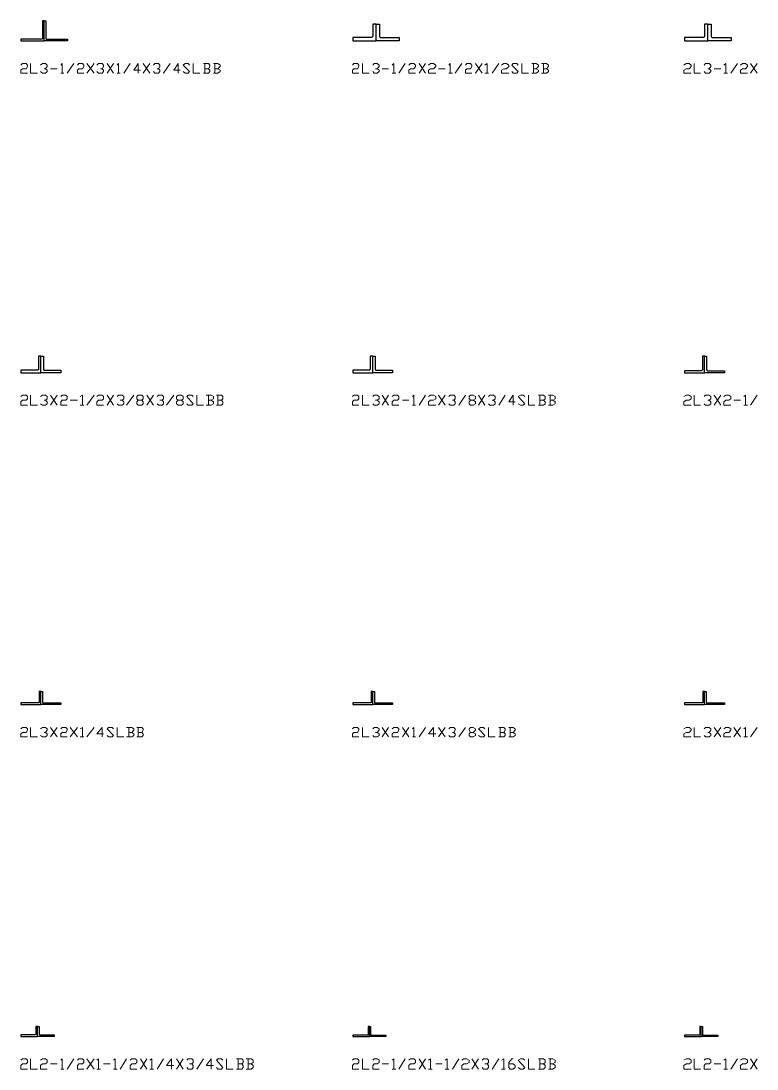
# Model space of a CAD drawing. Header units: inches. Extents: x 0 to 985, y -1555 to 12.
# Drawn here: x 750 to 860.9, y -1554.9 to -1397 of the extents above; entities that cross this region are included whole.
import ezdxf

# ---------------------------------------------------------------- set-up
doc = ezdxf.new("R2010")
doc.units = ezdxf.units.IN
doc.header["$MEASUREMENT"] = 0
doc.layers.add('AISC_STEEL', color=7, linetype='Continuous')

msp = doc.modelspace()

# ---------------------------------------------------------------- linework, layer by layer
at = {"color": 3, "lineweight": 0}
for points in [[(750, -1403.65), (750.22, -1403.43), (750.77, -1403.43), (750.98, -1403.65), (750.98, -1403.87), (750.77, -1404.19), (750.22, -1404.19), (750, -1404.41), (750, -1404.85), (750.98, -1404.85)], [(751.42, -1403.43), (751.42, -1404.85), (752.51, -1404.85)], [(752.95, -1403.65), (753.27, -1403.43), (753.71, -1403.43), (753.93, -1403.65), (753.93, -1403.87), (753.71, -1404.19), (753.49, -1404.19)], [(756, -1403.65), (756.22, -1403.43), (756.22, -1404.85)], [(756.98, -1404.85), (757.96, -1403.43)], [(758.51, -1403.65), (758.73, -1403.43), (759.27, -1403.43), (759.49, -1403.65), (759.49, -1403.87), (759.27, -1404.19), (758.73, -1404.19), (758.51, -1404.41), (758.51, -1404.85), (759.49, -1404.85)], [(759.93, -1404.85), (761.02, -1403.43)], [(759.93, -1403.43), (761.02, -1404.85)], [(761.45, -1403.65), (761.67, -1403.43), (762.22, -1403.43), (762.43, -1403.65), (762.43, -1403.87), (762.22, -1404.19), (762, -1404.19)], [(762.98, -1404.85), (763.96, -1403.43)], [(762.98, -1403.43), (763.96, -1404.85)], [(764.51, -1403.65), (764.72, -1403.43), (764.72, -1404.85)], [(765.49, -1404.85), (766.47, -1403.43)], [(768, -1404.41), (767.01, -1404.41), (767.67, -1403.43), (767.67, -1404.85)], [(768.43, -1404.85), (769.41, -1403.43)], [(768.43, -1403.43), (769.41, -1404.85)], [(769.96, -1403.65), (770.18, -1403.43), (770.72, -1403.43), (770.94, -1403.65), (770.94, -1403.87), (770.72, -1404.19), (770.5, -1404.19)], [(771.49, -1404.85), (772.47, -1403.43)], [(773.99, -1404.41), (773.01, -1404.41), (773.67, -1403.43), (773.67, -1404.85)], [(774.43, -1404.63), (774.76, -1404.85), (775.19, -1404.85), (775.41, -1404.63), (774.43, -1403.65), (774.76, -1403.43), (775.19, -1403.43), (775.41, -1403.65)], [(775.96, -1403.43), (775.96, -1404.85), (776.94, -1404.85)], [(778.25, -1404.19), (778.46, -1403.87), (778.46, -1403.65), (778.25, -1403.43), (777.48, -1403.43)], [(777.7, -1403.43), (777.7, -1404.85)], [(779.66, -1404.19), (779.99, -1403.87), (779.99, -1403.65), (779.66, -1403.43), (779.01, -1403.43)], [(779.23, -1403.43), (779.23, -1404.85)], [(799.95, -1403.65), (800.17, -1403.43), (800.71, -1403.43), (800.93, -1403.65), (800.93, -1403.87), (800.71, -1404.19), (800.17, -1404.19), (799.95, -1404.41), (799.95, -1404.85), (800.93, -1404.85)], [(801.47, -1403.43), (801.47, -1404.85), (802.46, -1404.85)], [(803, -1403.65), (803.22, -1403.43), (803.66, -1403.43), (803.98, -1403.65), (803.98, -1403.87), (803.66, -1404.19), (803.44, -1404.19)], [(805.95, -1403.65), (806.16, -1403.43), (806.16, -1404.85)], [(806.93, -1404.85), (807.91, -1403.43)], [(808.45, -1403.65), (808.67, -1403.43), (809.22, -1403.43), (809.44, -1403.65), (809.44, -1403.87), (809.22, -1404.19), (808.67, -1404.19), (808.45, -1404.41), (808.45, -1404.85), (809.44, -1404.85)], [(809.98, -1404.85), (810.96, -1403.43)], [(809.98, -1403.43), (810.96, -1404.85)], [(811.4, -1403.65), (811.73, -1403.43), (812.16, -1403.43), (812.49, -1403.65), (812.49, -1403.87), (812.16, -1404.19), (811.73, -1404.19), (811.4, -1404.41), (811.4, -1404.85), (812.49, -1404.85)], [(814.45, -1403.65), (814.67, -1403.43), (814.67, -1404.85)], [(815.43, -1404.85), (816.41, -1403.43)], [(816.96, -1403.65), (817.18, -1403.43), (817.72, -1403.43), (817.94, -1403.65), (817.94, -1403.87), (817.72, -1404.19), (817.18, -1404.19), (816.96, -1404.41), (816.96, -1404.85), (817.94, -1404.85)], [(818.49, -1404.85), (819.47, -1403.43)], [(818.49, -1403.43), (819.47, -1404.85)], [(819.9, -1403.65), (820.23, -1403.43), (820.23, -1404.85)], [(820.99, -1404.85), (821.98, -1403.43)], [(822.41, -1403.65), (822.74, -1403.43), (823.18, -1403.43), (823.5, -1403.65), (823.5, -1403.87), (823.18, -1404.19), (822.74, -1404.19), (822.41, -1404.41), (822.41, -1404.85), (823.5, -1404.85)], [(823.94, -1404.63), (824.16, -1404.85), (824.7, -1404.85), (824.92, -1404.63), (823.94, -1403.65), (824.16, -1403.43), (824.7, -1403.43), (824.92, -1403.65)], [(825.47, -1403.43), (825.47, -1404.85), (826.45, -1404.85)], [(827.65, -1404.19), (827.97, -1403.87), (827.97, -1403.65), (827.65, -1403.43), (826.99, -1403.43)], [(827.21, -1403.43), (827.21, -1404.85)], [(829.17, -1404.19), (829.5, -1403.87), (829.5, -1403.65), (829.17, -1403.43), (828.41, -1403.43)], [(828.74, -1403.43), (828.74, -1404.85)], [(849.89, -1403.65), (850.22, -1403.43), (850.66, -1403.43), (850.98, -1403.65), (850.98, -1403.87), (850.66, -1404.19), (850.22, -1404.19), (849.89, -1404.41), (849.89, -1404.85), (850.98, -1404.85)], [(851.42, -1403.43), (851.42, -1404.85), (852.4, -1404.85)], [(852.95, -1403.65), (853.16, -1403.43), (853.71, -1403.43), (853.93, -1403.65), (853.93, -1403.87), (853.71, -1404.19), (853.49, -1404.19)], [(855.89, -1403.65), (856.22, -1403.43), (856.22, -1404.85)], [(856.98, -1404.85), (857.96, -1403.43)], [(858.4, -1403.65), (858.73, -1403.43), (859.16, -1403.43), (859.49, -1403.65), (859.49, -1403.87), (859.16, -1404.19), (858.73, -1404.19), (858.4, -1404.41), (858.4, -1404.85), (859.49, -1404.85)], [(859.93, -1404.85), (860.91, -1403.43)], [(859.93, -1403.43), (860.91, -1404.85)], [(753.71, -1404.19), (753.93, -1404.41), (753.93, -1404.63), (753.71, -1404.85), (753.27, -1404.85), (752.95, -1404.63)], [(754.47, -1404.19), (755.45, -1404.19)], [(756, -1404.85), (756.44, -1404.85)], [(762.22, -1404.19), (762.43, -1404.41), (762.43, -1404.63), (762.22, -1404.85), (761.67, -1404.85), (761.45, -1404.63)], [(764.51, -1404.85), (764.94, -1404.85)], [(770.72, -1404.19), (770.94, -1404.41), (770.94, -1404.63), (770.72, -1404.85), (770.18, -1404.85), (769.96, -1404.63)], [(777.48, -1404.85), (778.25, -1404.85), (778.46, -1404.63), (778.46, -1404.41), (778.25, -1404.19), (777.7, -1404.19)], [(779.01, -1404.85), (779.66, -1404.85), (779.99, -1404.63), (779.99, -1404.41), (779.66, -1404.19), (779.23, -1404.19)], [(803.66, -1404.19), (803.98, -1404.41), (803.98, -1404.63), (803.66, -1404.85), (803.22, -1404.85), (803, -1404.63)], [(804.42, -1404.19), (805.4, -1404.19)], [(805.95, -1404.85), (806.49, -1404.85)], [(812.92, -1404.19), (813.91, -1404.19)], [(814.45, -1404.85), (815, -1404.85)], [(819.9, -1404.85), (820.45, -1404.85)], [(826.99, -1404.85), (827.65, -1404.85), (827.97, -1404.63), (827.97, -1404.41), (827.65, -1404.19), (827.21, -1404.19)], [(828.41, -1404.85), (829.17, -1404.85), (829.5, -1404.63), (829.5, -1404.41), (829.17, -1404.19), (828.74, -1404.19)], [(853.71, -1404.19), (853.93, -1404.41), (853.93, -1404.63), (853.71, -1404.85), (853.16, -1404.85), (852.95, -1404.63)], [(854.47, -1404.19), (855.45, -1404.19)], [(855.89, -1404.85), (856.44, -1404.85)], [(750, -1453.59), (750.22, -1453.38), (750.77, -1453.38), (750.98, -1453.59), (750.98, -1453.92), (750.77, -1454.14), (750.22, -1454.14), (750, -1454.36), (750, -1454.9), (750.98, -1454.9)], [(751.42, -1453.38), (751.42, -1454.9), (752.51, -1454.9)], [(752.95, -1453.59), (753.27, -1453.38), (753.71, -1453.38), (753.93, -1453.59), (753.93, -1453.92), (753.71, -1454.14), (753.49, -1454.14)], [(753.71, -1454.14), (753.93, -1454.36), (753.93, -1454.69), (753.71, -1454.9), (753.27, -1454.9), (752.95, -1454.69)], [(754.47, -1454.9), (755.45, -1453.38)], [(754.47, -1453.38), (755.45, -1454.9)], [(756, -1453.59), (756.22, -1453.38), (756.76, -1453.38), (756.98, -1453.59), (756.98, -1453.92), (756.76, -1454.14), (756.22, -1454.14), (756, -1454.36), (756, -1454.9), (756.98, -1454.9)], [(757.42, -1454.14), (758.51, -1454.14)], [(758.94, -1453.59), (759.27, -1453.38), (759.27, -1454.9)], [(759.93, -1454.9), (761.02, -1453.38)], [(761.45, -1453.59), (761.67, -1453.38), (762.22, -1453.38), (762.43, -1453.59), (762.43, -1453.92), (762.22, -1454.14), (761.67, -1454.14), (761.45, -1454.36), (761.45, -1454.9), (762.43, -1454.9)], [(762.98, -1454.9), (763.96, -1453.38)], [(762.98, -1453.38), (763.96, -1454.9)], [(764.51, -1453.59), (764.72, -1453.38), (765.27, -1453.38), (765.49, -1453.59), (765.49, -1453.92), (765.27, -1454.14), (764.94, -1454.14)], [(765.27, -1454.14), (765.49, -1454.36), (765.49, -1454.69), (765.27, -1454.9), (764.72, -1454.9), (764.51, -1454.69)], [(765.92, -1454.9), (767.01, -1453.38)], [(768.21, -1454.14), (768.43, -1454.36), (768.43, -1454.69), (768.21, -1454.9), (767.67, -1454.9), (767.45, -1454.69), (767.45, -1454.36), (767.67, -1454.14), (768.21, -1454.14), (768.43, -1453.92), (768.43, -1453.59), (768.21, -1453.38), (767.67, -1453.38), (767.45, -1453.59), (767.45, -1453.92), (767.67, -1454.14)], [(768.98, -1454.9), (769.96, -1453.38)], [(768.98, -1453.38), (769.96, -1454.9)], [(770.5, -1453.59), (770.72, -1453.38), (771.27, -1453.38), (771.49, -1453.59), (771.49, -1453.92), (771.27, -1454.14), (770.94, -1454.14)], [(771.27, -1454.14), (771.49, -1454.36), (771.49, -1454.69), (771.27, -1454.9), (770.72, -1454.9), (770.5, -1454.69)], [(771.92, -1454.9), (773.01, -1453.38)], [(774.21, -1454.14), (774.43, -1454.36), (774.43, -1454.69), (774.21, -1454.9), (773.67, -1454.9), (773.45, -1454.69), (773.45, -1454.36), (773.67, -1454.14), (774.21, -1454.14), (774.43, -1453.92), (774.43, -1453.59), (774.21, -1453.38), (773.67, -1453.38), (773.45, -1453.59), (773.45, -1453.92), (773.67, -1454.14)], [(774.97, -1454.69), (775.19, -1454.9), (775.74, -1454.9), (775.96, -1454.69), (774.97, -1453.59), (775.19, -1453.38), (775.74, -1453.38), (775.96, -1453.59)], [(776.5, -1453.38), (776.5, -1454.9), (777.48, -1454.9)], [(778.68, -1454.14), (779.01, -1453.92), (779.01, -1453.59), (778.68, -1453.38), (777.92, -1453.38)], [(777.92, -1454.9), (778.68, -1454.9), (779.01, -1454.69), (779.01, -1454.36), (778.68, -1454.14), (778.25, -1454.14)], [(778.25, -1453.38), (778.25, -1454.9)], [(780.21, -1454.14), (780.43, -1453.92), (780.43, -1453.59), (780.21, -1453.38), (779.45, -1453.38)], [(779.45, -1454.9), (780.21, -1454.9), (780.43, -1454.69), (780.43, -1454.36), (780.21, -1454.14), (779.66, -1454.14)], [(779.66, -1453.38), (779.66, -1454.9)], [(799.95, -1453.59), (800.17, -1453.38), (800.71, -1453.38), (800.93, -1453.59), (800.93, -1453.92), (800.71, -1454.14), (800.17, -1454.14), (799.95, -1454.36), (799.95, -1454.9), (800.93, -1454.9)], [(801.47, -1453.38), (801.47, -1454.9), (802.46, -1454.9)], [(803, -1453.59), (803.22, -1453.38), (803.66, -1453.38), (803.98, -1453.59), (803.98, -1453.92), (803.66, -1454.14), (803.44, -1454.14)], [(803.66, -1454.14), (803.98, -1454.36), (803.98, -1454.69), (803.66, -1454.9), (803.22, -1454.9), (803, -1454.69)], [(804.42, -1454.9), (805.4, -1453.38)], [(804.42, -1453.38), (805.4, -1454.9)], [(805.95, -1453.59), (806.16, -1453.38), (806.71, -1453.38), (806.93, -1453.59), (806.93, -1453.92), (806.71, -1454.14), (806.16, -1454.14), (805.95, -1454.36), (805.95, -1454.9), (806.93, -1454.9)], [(807.47, -1454.14), (808.45, -1454.14)], [(809, -1453.59), (809.22, -1453.38), (809.22, -1454.9)], [(809.98, -1454.9), (810.96, -1453.38)], [(811.4, -1453.59), (811.73, -1453.38), (812.16, -1453.38), (812.49, -1453.59), (812.49, -1453.92), (812.16, -1454.14), (811.73, -1454.14), (811.4, -1454.36), (811.4, -1454.9), (812.49, -1454.9)], [(812.92, -1454.9), (813.91, -1453.38)], [(812.92, -1453.38), (813.91, -1454.9)], [(814.45, -1453.59), (814.67, -1453.38), (815.21, -1453.38), (815.43, -1453.59), (815.43, -1453.92), (815.21, -1454.14), (815, -1454.14)], [(815.21, -1454.14), (815.43, -1454.36), (815.43, -1454.69), (815.21, -1454.9), (814.67, -1454.9), (814.45, -1454.69)], [(815.98, -1454.9), (816.96, -1453.38)], [(818.16, -1454.14), (818.49, -1454.36), (818.49, -1454.69), (818.16, -1454.9), (817.72, -1454.9), (817.51, -1454.69), (817.51, -1454.36), (817.72, -1454.14), (818.16, -1454.14), (818.49, -1453.92), (818.49, -1453.59), (818.16, -1453.38), (817.72, -1453.38), (817.51, -1453.59), (817.51, -1453.92), (817.72, -1454.14)], [(818.92, -1454.9), (819.9, -1453.38)], [(818.92, -1453.38), (819.9, -1454.9)], [(820.45, -1453.59), (820.67, -1453.38), (821.21, -1453.38), (821.43, -1453.59), (821.43, -1453.92), (821.21, -1454.14), (820.99, -1454.14)], [(821.21, -1454.14), (821.43, -1454.36), (821.43, -1454.69), (821.21, -1454.9), (820.67, -1454.9), (820.45, -1454.69)], [(821.98, -1454.9), (822.96, -1453.38)], [(824.48, -1454.36), (823.5, -1454.36), (824.16, -1453.38), (824.16, -1454.9)], [(824.92, -1454.69), (825.25, -1454.9), (825.68, -1454.9), (825.9, -1454.69), (824.92, -1453.59), (825.25, -1453.38), (825.68, -1453.38), (825.9, -1453.59)], [(826.45, -1453.38), (826.45, -1454.9), (827.43, -1454.9)], [(828.74, -1454.14), (828.96, -1453.92), (828.96, -1453.59), (828.74, -1453.38), (827.97, -1453.38)], [(827.97, -1454.9), (828.74, -1454.9), (828.96, -1454.69), (828.96, -1454.36), (828.74, -1454.14), (828.19, -1454.14)], [(828.19, -1453.38), (828.19, -1454.9)], [(830.15, -1454.14), (830.48, -1453.92), (830.48, -1453.59), (830.15, -1453.38), (829.5, -1453.38)], [(829.5, -1454.9), (830.15, -1454.9), (830.48, -1454.69), (830.48, -1454.36), (830.15, -1454.14), (829.72, -1454.14)], [(829.72, -1453.38), (829.72, -1454.9)], [(849.89, -1453.59), (850.22, -1453.38), (850.66, -1453.38), (850.98, -1453.59), (850.98, -1453.92), (850.66, -1454.14), (850.22, -1454.14), (849.89, -1454.36), (849.89, -1454.9), (850.98, -1454.9)], [(851.42, -1453.38), (851.42, -1454.9), (852.4, -1454.9)], [(852.95, -1453.59), (853.16, -1453.38), (853.71, -1453.38), (853.93, -1453.59), (853.93, -1453.92), (853.71, -1454.14), (853.49, -1454.14)], [(853.71, -1454.14), (853.93, -1454.36), (853.93, -1454.69), (853.71, -1454.9), (853.16, -1454.9), (852.95, -1454.69)], [(854.47, -1454.9), (855.45, -1453.38)], [(854.47, -1453.38), (855.45, -1454.9)], [(855.89, -1453.59), (856.22, -1453.38), (856.65, -1453.38), (856.98, -1453.59), (856.98, -1453.92), (856.65, -1454.14), (856.22, -1454.14), (855.89, -1454.36), (855.89, -1454.9), (856.98, -1454.9)], [(857.42, -1454.14), (858.4, -1454.14)], [(858.94, -1453.59), (859.16, -1453.38), (859.16, -1454.9)], [(859.93, -1454.9), (860.91, -1453.38)], [(758.94, -1454.9), (759.49, -1454.9)], [(809, -1454.9), (809.44, -1454.9)], [(858.94, -1454.9), (859.49, -1454.9)], [(750, -1503.65), (750.22, -1503.43), (750.77, -1503.43), (750.98, -1503.65), (750.98, -1503.87), (750.77, -1504.19), (750.22, -1504.19), (750, -1504.41), (750, -1504.85), (750.98, -1504.85)], [(751.42, -1503.43), (751.42, -1504.85), (752.51, -1504.85)], [(752.95, -1503.65), (753.27, -1503.43), (753.71, -1503.43), (753.93, -1503.65), (753.93, -1503.87), (753.71, -1504.19), (753.49, -1504.19)], [(753.71, -1504.19), (753.93, -1504.41), (753.93, -1504.63), (753.71, -1504.85), (753.27, -1504.85), (752.95, -1504.63)], [(754.47, -1504.85), (755.45, -1503.43)], [(754.47, -1503.43), (755.45, -1504.85)], [(756, -1503.65), (756.22, -1503.43), (756.76, -1503.43), (756.98, -1503.65), (756.98, -1503.87), (756.76, -1504.19), (756.22, -1504.19), (756, -1504.41), (756, -1504.85), (756.98, -1504.85)], [(757.42, -1504.85), (758.51, -1503.43)], [(757.42, -1503.43), (758.51, -1504.85)], [(758.94, -1503.65), (759.27, -1503.43), (759.27, -1504.85)], [(759.93, -1504.85), (761.02, -1503.43)], [(762.43, -1504.41), (761.45, -1504.41), (762.22, -1503.43), (762.22, -1504.85)], [(762.98, -1504.63), (763.2, -1504.85), (763.74, -1504.85), (763.96, -1504.63), (762.98, -1503.65), (763.2, -1503.43), (763.74, -1503.43), (763.96, -1503.65)], [(764.51, -1503.43), (764.51, -1504.85), (765.49, -1504.85)], [(766.69, -1504.19), (767.01, -1503.87), (767.01, -1503.65), (766.69, -1503.43), (765.92, -1503.43)], [(765.92, -1504.85), (766.69, -1504.85), (767.01, -1504.63), (767.01, -1504.41), (766.69, -1504.19), (766.25, -1504.19)], [(766.25, -1503.43), (766.25, -1504.85)], [(768.21, -1504.19), (768.43, -1503.87), (768.43, -1503.65), (768.21, -1503.43), (767.45, -1503.43)], [(767.45, -1504.85), (768.21, -1504.85), (768.43, -1504.63), (768.43, -1504.41), (768.21, -1504.19), (767.67, -1504.19)], [(767.67, -1503.43), (767.67, -1504.85)], [(799.95, -1503.65), (800.17, -1503.43), (800.71, -1503.43), (800.93, -1503.65), (800.93, -1503.87), (800.71, -1504.19), (800.17, -1504.19), (799.95, -1504.41), (799.95, -1504.85), (800.93, -1504.85)], [(801.47, -1503.43), (801.47, -1504.85), (802.46, -1504.85)], [(803, -1503.65), (803.22, -1503.43), (803.66, -1503.43), (803.98, -1503.65), (803.98, -1503.87), (803.66, -1504.19), (803.44, -1504.19)], [(803.66, -1504.19), (803.98, -1504.41), (803.98, -1504.63), (803.66, -1504.85), (803.22, -1504.85), (803, -1504.63)], [(804.42, -1504.85), (805.4, -1503.43)], [(804.42, -1503.43), (805.4, -1504.85)], [(805.95, -1503.65), (806.16, -1503.43), (806.71, -1503.43), (806.93, -1503.65), (806.93, -1503.87), (806.71, -1504.19), (806.16, -1504.19), (805.95, -1504.41), (805.95, -1504.85), (806.93, -1504.85)], [(807.47, -1504.85), (808.45, -1503.43)], [(807.47, -1503.43), (808.45, -1504.85)], [(809, -1503.65), (809.22, -1503.43), (809.22, -1504.85)], [(809.98, -1504.85), (810.96, -1503.43)], [(812.49, -1504.41), (811.4, -1504.41), (812.16, -1503.43), (812.16, -1504.85)], [(812.92, -1504.85), (813.91, -1503.43)], [(812.92, -1503.43), (813.91, -1504.85)], [(814.45, -1503.65), (814.67, -1503.43), (815.21, -1503.43), (815.43, -1503.65), (815.43, -1503.87), (815.21, -1504.19), (815, -1504.19)], [(815.21, -1504.19), (815.43, -1504.41), (815.43, -1504.63), (815.21, -1504.85), (814.67, -1504.85), (814.45, -1504.63)], [(815.98, -1504.85), (816.96, -1503.43)], [(818.16, -1504.19), (818.49, -1504.41), (818.49, -1504.63), (818.16, -1504.85), (817.72, -1504.85), (817.51, -1504.63), (817.51, -1504.41), (817.72, -1504.19), (818.16, -1504.19), (818.49, -1503.87), (818.49, -1503.65), (818.16, -1503.43), (817.72, -1503.43), (817.51, -1503.65), (817.51, -1503.87), (817.72, -1504.19)], [(818.92, -1504.63), (819.25, -1504.85), (819.69, -1504.85), (819.9, -1504.63), (818.92, -1503.65), (819.25, -1503.43), (819.69, -1503.43), (819.9, -1503.65)], [(820.45, -1503.43), (820.45, -1504.85), (821.43, -1504.85)], [(822.74, -1504.19), (822.96, -1503.87), (822.96, -1503.65), (822.74, -1503.43), (821.98, -1503.43)], [(821.98, -1504.85), (822.74, -1504.85), (822.96, -1504.63), (822.96, -1504.41), (822.74, -1504.19), (822.19, -1504.19)], [(822.19, -1503.43), (822.19, -1504.85)], [(824.16, -1504.19), (824.48, -1503.87), (824.48, -1503.65), (824.16, -1503.43), (823.5, -1503.43)], [(823.5, -1504.85), (824.16, -1504.85), (824.48, -1504.63), (824.48, -1504.41), (824.16, -1504.19), (823.72, -1504.19)], [(823.72, -1503.43), (823.72, -1504.85)], [(849.89, -1503.65), (850.22, -1503.43), (850.66, -1503.43), (850.98, -1503.65), (850.98, -1503.87), (850.66, -1504.19), (850.22, -1504.19), (849.89, -1504.41), (849.89, -1504.85), (850.98, -1504.85)], [(851.42, -1503.43), (851.42, -1504.85), (852.4, -1504.85)], [(852.95, -1503.65), (853.16, -1503.43), (853.71, -1503.43), (853.93, -1503.65), (853.93, -1503.87), (853.71, -1504.19), (853.49, -1504.19)], [(853.71, -1504.19), (853.93, -1504.41), (853.93, -1504.63), (853.71, -1504.85), (853.16, -1504.85), (852.95, -1504.63)], [(854.47, -1504.85), (855.45, -1503.43)], [(854.47, -1503.43), (855.45, -1504.85)], [(855.89, -1503.65), (856.22, -1503.43), (856.65, -1503.43), (856.98, -1503.65), (856.98, -1503.87), (856.65, -1504.19), (856.22, -1504.19), (855.89, -1504.41), (855.89, -1504.85), (856.98, -1504.85)], [(857.42, -1504.85), (858.4, -1503.43)], [(857.42, -1503.43), (858.4, -1504.85)], [(858.94, -1503.65), (859.16, -1503.43), (859.16, -1504.85)], [(859.93, -1504.85), (860.91, -1503.43)], [(758.94, -1504.85), (759.49, -1504.85)], [(809, -1504.85), (809.44, -1504.85)], [(858.94, -1504.85), (859.49, -1504.85)], [(750, -1553.59), (750.22, -1553.38), (750.77, -1553.38), (750.98, -1553.59), (750.98, -1553.92), (750.77, -1554.14), (750.22, -1554.14), (750, -1554.36), (750, -1554.9), (750.98, -1554.9)], [(751.42, -1553.38), (751.42, -1554.9), (752.51, -1554.9)], [(752.95, -1553.59), (753.27, -1553.38), (753.71, -1553.38), (753.93, -1553.59), (753.93, -1553.92), (753.71, -1554.14), (753.27, -1554.14), (752.95, -1554.36), (752.95, -1554.9), (753.93, -1554.9)], [(756, -1553.59), (756.22, -1553.38), (756.22, -1554.9)], [(756.98, -1554.9), (757.96, -1553.38)], [(758.51, -1553.59), (758.73, -1553.38), (759.27, -1553.38), (759.49, -1553.59), (759.49, -1553.92), (759.27, -1554.14), (758.73, -1554.14), (758.51, -1554.36), (758.51, -1554.9), (759.49, -1554.9)], [(759.93, -1554.9), (761.02, -1553.38)], [(759.93, -1553.38), (761.02, -1554.9)], [(761.45, -1553.59), (761.67, -1553.38), (761.67, -1554.9)], [(763.96, -1553.59), (764.18, -1553.38), (764.18, -1554.9)], [(764.94, -1554.9), (765.92, -1553.38)], [(766.47, -1553.59), (766.69, -1553.38), (767.23, -1553.38), (767.45, -1553.59), (767.45, -1553.92), (767.23, -1554.14), (766.69, -1554.14), (766.47, -1554.36), (766.47, -1554.9), (767.45, -1554.9)], [(768, -1554.9), (768.98, -1553.38)], [(768, -1553.38), (768.98, -1554.9)], [(769.41, -1553.59), (769.74, -1553.38), (769.74, -1554.9)], [(770.5, -1554.9), (771.49, -1553.38)], [(773.01, -1554.36), (771.92, -1554.36), (772.68, -1553.38), (772.68, -1554.9)], [(773.45, -1554.9), (774.43, -1553.38)], [(773.45, -1553.38), (774.43, -1554.9)], [(774.97, -1553.59), (775.19, -1553.38), (775.74, -1553.38), (775.96, -1553.59), (775.96, -1553.92), (775.74, -1554.14), (775.41, -1554.14)], [(776.5, -1554.9), (777.48, -1553.38)], [(779.01, -1554.36), (777.92, -1554.36), (778.68, -1553.38), (778.68, -1554.9)], [(779.45, -1554.69), (779.66, -1554.9), (780.21, -1554.9), (780.43, -1554.69), (779.45, -1553.59), (779.66, -1553.38), (780.21, -1553.38), (780.43, -1553.59)], [(780.97, -1553.38), (780.97, -1554.9), (781.95, -1554.9)], [(783.26, -1554.14), (783.48, -1553.92), (783.48, -1553.59), (783.26, -1553.38), (782.5, -1553.38)], [(782.72, -1553.38), (782.72, -1554.9)], [(784.68, -1554.14), (785.01, -1553.92), (785.01, -1553.59), (784.68, -1553.38), (783.92, -1553.38)], [(784.24, -1553.38), (784.24, -1554.9)], [(799.95, -1553.59), (800.17, -1553.38), (800.71, -1553.38), (800.93, -1553.59), (800.93, -1553.92), (800.71, -1554.14), (800.17, -1554.14), (799.95, -1554.36), (799.95, -1554.9), (800.93, -1554.9)], [(801.47, -1553.38), (801.47, -1554.9), (802.46, -1554.9)], [(803, -1553.59), (803.22, -1553.38), (803.66, -1553.38), (803.98, -1553.59), (803.98, -1553.92), (803.66, -1554.14), (803.22, -1554.14), (803, -1554.36), (803, -1554.9), (803.98, -1554.9)], [(805.95, -1553.59), (806.16, -1553.38), (806.16, -1554.9)], [(806.93, -1554.9), (807.91, -1553.38)], [(808.45, -1553.59), (808.67, -1553.38), (809.22, -1553.38), (809.44, -1553.59), (809.44, -1553.92), (809.22, -1554.14), (808.67, -1554.14), (808.45, -1554.36), (808.45, -1554.9), (809.44, -1554.9)], [(809.98, -1554.9), (810.96, -1553.38)], [(809.98, -1553.38), (810.96, -1554.9)], [(811.4, -1553.59), (811.73, -1553.38), (811.73, -1554.9)], [(813.91, -1553.59), (814.23, -1553.38), (814.23, -1554.9)], [(815, -1554.9), (815.98, -1553.38)], [(816.41, -1553.59), (816.74, -1553.38), (817.18, -1553.38), (817.51, -1553.59), (817.51, -1553.92), (817.18, -1554.14), (816.74, -1554.14), (816.41, -1554.36), (816.41, -1554.9), (817.51, -1554.9)], [(817.94, -1554.9), (818.92, -1553.38)], [(817.94, -1553.38), (818.92, -1554.9)], [(819.47, -1553.59), (819.69, -1553.38), (820.23, -1553.38), (820.45, -1553.59), (820.45, -1553.92), (820.23, -1554.14), (819.9, -1554.14)], [(820.99, -1554.9), (821.98, -1553.38)], [(822.41, -1553.59), (822.74, -1553.38), (822.74, -1554.9)], [(823.5, -1554.14), (824.16, -1554.14), (824.48, -1554.36), (824.48, -1554.69), (824.16, -1554.9), (823.72, -1554.9), (823.5, -1554.69), (823.5, -1553.92), (823.94, -1553.38), (824.16, -1553.38)], [(824.92, -1554.69), (825.25, -1554.9), (825.68, -1554.9), (825.9, -1554.69), (824.92, -1553.59), (825.25, -1553.38), (825.68, -1553.38), (825.9, -1553.59)], [(826.45, -1553.38), (826.45, -1554.9), (827.43, -1554.9)], [(828.74, -1554.14), (828.96, -1553.92), (828.96, -1553.59), (828.74, -1553.38), (827.97, -1553.38)], [(828.19, -1553.38), (828.19, -1554.9)], [(830.15, -1554.14), (830.48, -1553.92), (830.48, -1553.59), (830.15, -1553.38), (829.5, -1553.38)], [(829.72, -1553.38), (829.72, -1554.9)], [(849.89, -1553.59), (850.22, -1553.38), (850.66, -1553.38), (850.98, -1553.59), (850.98, -1553.92), (850.66, -1554.14), (850.22, -1554.14), (849.89, -1554.36), (849.89, -1554.9), (850.98, -1554.9)], [(851.42, -1553.38), (851.42, -1554.9), (852.4, -1554.9)], [(852.95, -1553.59), (853.16, -1553.38), (853.71, -1553.38), (853.93, -1553.59), (853.93, -1553.92), (853.71, -1554.14), (853.16, -1554.14), (852.95, -1554.36), (852.95, -1554.9), (853.93, -1554.9)], [(855.89, -1553.59), (856.22, -1553.38), (856.22, -1554.9)], [(856.98, -1554.9), (857.96, -1553.38)], [(858.4, -1553.59), (858.73, -1553.38), (859.16, -1553.38), (859.49, -1553.59), (859.49, -1553.92), (859.16, -1554.14), (858.73, -1554.14), (858.4, -1554.36), (858.4, -1554.9), (859.49, -1554.9)], [(859.93, -1554.9), (860.91, -1553.38)], [(859.93, -1553.38), (860.91, -1554.9)], [(754.47, -1554.14), (755.45, -1554.14)], [(756, -1554.9), (756.44, -1554.9)], [(761.45, -1554.9), (762, -1554.9)], [(762.43, -1554.14), (763.42, -1554.14)], [(763.96, -1554.9), (764.51, -1554.9)], [(769.41, -1554.9), (769.96, -1554.9)], [(775.74, -1554.14), (775.96, -1554.36), (775.96, -1554.69), (775.74, -1554.9), (775.19, -1554.9), (774.97, -1554.69)], [(782.5, -1554.9), (783.26, -1554.9), (783.48, -1554.69), (783.48, -1554.36), (783.26, -1554.14), (782.72, -1554.14)], [(783.92, -1554.9), (784.68, -1554.9), (785.01, -1554.69), (785.01, -1554.36), (784.68, -1554.14), (784.24, -1554.14)], [(804.42, -1554.14), (805.4, -1554.14)], [(805.95, -1554.9), (806.49, -1554.9)], [(811.4, -1554.9), (811.94, -1554.9)], [(812.49, -1554.14), (813.47, -1554.14)], [(813.91, -1554.9), (814.45, -1554.9)], [(820.23, -1554.14), (820.45, -1554.36), (820.45, -1554.69), (820.23, -1554.9), (819.69, -1554.9), (819.47, -1554.69)], [(822.41, -1554.9), (822.96, -1554.9)], [(827.97, -1554.9), (828.74, -1554.9), (828.96, -1554.69), (828.96, -1554.36), (828.74, -1554.14), (828.19, -1554.14)], [(829.5, -1554.9), (830.15, -1554.9), (830.48, -1554.69), (830.48, -1554.36), (830.15, -1554.14), (829.72, -1554.14)], [(854.47, -1554.14), (855.45, -1554.14)], [(855.89, -1554.9), (856.44, -1554.9)]]:
    msp.add_lwpolyline(points, dxfattribs=at)
at = {"layer": 'AISC_STEEL'}
for points in [[(750, -1400), (753.5, -1400), (753.5, -1397), (753.25, -1397), (753.25, -1399.62), (753.25, -1399.64), (753.25, -1399.66), (753.24, -1399.67), (753.23, -1399.69), (753.22, -1399.7), (753.21, -1399.71), (753.2, -1399.72), (753.19, -1399.73), (753.17, -1399.74), (753.16, -1399.75), (753.14, -1399.75), (753.12, -1399.75), (750, -1399.75)], [(757, -1400), (753.5, -1400), (753.5, -1397), (753.75, -1397), (753.75, -1399.62), (753.75, -1399.64), (753.75, -1399.66), (753.76, -1399.67), (753.77, -1399.69), (753.78, -1399.7), (753.79, -1399.71), (753.8, -1399.72), (753.81, -1399.73), (753.83, -1399.74), (753.84, -1399.75), (753.86, -1399.75), (753.88, -1399.75), (757, -1399.75)], [(800, -1400), (803.5, -1400), (803.5, -1397.5), (803, -1397.5), (803, -1399.25), (803, -1399.28), (802.99, -1399.31), (802.99, -1399.33), (802.98, -1399.36), (802.96, -1399.38), (802.95, -1399.41), (802.93, -1399.43), (802.91, -1399.45), (802.88, -1399.46), (802.86, -1399.48), (802.83, -1399.49), (802.81, -1399.49), (802.78, -1399.5), (802.75, -1399.5), (800, -1399.5)], [(807, -1400), (803.5, -1400), (803.5, -1397.5), (804, -1397.5), (804, -1399.25), (804, -1399.28), (804.01, -1399.31), (804.01, -1399.33), (804.02, -1399.36), (804.04, -1399.38), (804.05, -1399.41), (804.07, -1399.43), (804.09, -1399.45), (804.12, -1399.46), (804.14, -1399.48), (804.17, -1399.49), (804.19, -1399.49), (804.22, -1399.5), (804.25, -1399.5), (807, -1399.5)], [(850, -1400), (853.5, -1400), (853.5, -1397.5), (853, -1397.5), (853, -1399.25), (853, -1399.28), (852.99, -1399.31), (852.99, -1399.33), (852.98, -1399.36), (852.96, -1399.38), (852.95, -1399.41), (852.93, -1399.43), (852.91, -1399.45), (852.88, -1399.46), (852.86, -1399.48), (852.83, -1399.49), (852.81, -1399.49), (852.78, -1399.5), (852.75, -1399.5), (850, -1399.5)], [(857, -1400), (853.5, -1400), (853.5, -1397.5), (854, -1397.5), (854, -1399.25), (854, -1399.28), (854.01, -1399.31), (854.01, -1399.33), (854.02, -1399.36), (854.04, -1399.38), (854.05, -1399.41), (854.07, -1399.43), (854.09, -1399.45), (854.12, -1399.46), (854.14, -1399.48), (854.17, -1399.49), (854.19, -1399.49), (854.22, -1399.5), (854.25, -1399.5), (857, -1399.5)], [(750, -1450), (753, -1450), (753, -1447.5), (752.62, -1447.5), (752.62, -1449.44), (752.62, -1449.46), (752.62, -1449.49), (752.61, -1449.51), (752.6, -1449.53), (752.59, -1449.55), (752.57, -1449.57), (752.55, -1449.59), (752.53, -1449.6), (752.51, -1449.61), (752.49, -1449.62), (752.46, -1449.62), (752.44, -1449.62), (750, -1449.62)], [(756, -1450), (753, -1450), (753, -1447.5), (753.38, -1447.5), (753.38, -1449.44), (753.38, -1449.46), (753.38, -1449.49), (753.39, -1449.51), (753.4, -1449.53), (753.41, -1449.55), (753.43, -1449.57), (753.45, -1449.59), (753.47, -1449.6), (753.49, -1449.61), (753.51, -1449.62), (753.54, -1449.62), (753.56, -1449.62), (756, -1449.62)], [(800, -1450), (803, -1450), (803, -1447.5), (802.62, -1447.5), (802.62, -1449.44), (802.62, -1449.46), (802.62, -1449.49), (802.61, -1449.51), (802.6, -1449.53), (802.59, -1449.55), (802.57, -1449.57), (802.55, -1449.59), (802.53, -1449.6), (802.51, -1449.61), (802.49, -1449.62), (802.46, -1449.62), (802.44, -1449.62), (800, -1449.62)], [(806, -1450), (803, -1450), (803, -1447.5), (803.37, -1447.5), (803.37, -1449.44), (803.38, -1449.46), (803.38, -1449.49), (803.39, -1449.51), (803.4, -1449.53), (803.41, -1449.55), (803.43, -1449.57), (803.45, -1449.59), (803.47, -1449.6), (803.49, -1449.61), (803.51, -1449.62), (803.54, -1449.62), (803.56, -1449.62), (806, -1449.62)], [(850, -1450), (853, -1450), (853, -1447.5), (852.69, -1447.5), (852.69, -1449.53), (852.69, -1449.55), (852.68, -1449.57), (852.68, -1449.59), (852.67, -1449.61), (852.65, -1449.63), (852.64, -1449.64), (852.63, -1449.65), (852.61, -1449.67), (852.59, -1449.68), (852.57, -1449.68), (852.55, -1449.69), (852.53, -1449.69), (850, -1449.69)], [(856, -1450), (853, -1450), (853, -1447.5), (853.31, -1447.5), (853.31, -1449.53), (853.31, -1449.55), (853.32, -1449.57), (853.32, -1449.59), (853.33, -1449.61), (853.35, -1449.63), (853.36, -1449.64), (853.37, -1449.65), (853.39, -1449.67), (853.41, -1449.68), (853.43, -1449.68), (853.45, -1449.69), (853.47, -1449.69), (856, -1449.69)], [(750, -1500), (753, -1500), (753, -1498), (752.75, -1498), (752.75, -1499.62), (752.75, -1499.64), (752.75, -1499.66), (752.74, -1499.67), (752.73, -1499.69), (752.72, -1499.7), (752.71, -1499.71), (752.7, -1499.72), (752.69, -1499.73), (752.67, -1499.74), (752.66, -1499.75), (752.64, -1499.75), (752.62, -1499.75), (750, -1499.75)], [(756, -1500), (753, -1500), (753, -1498), (753.25, -1498), (753.25, -1499.62), (753.25, -1499.64), (753.25, -1499.66), (753.26, -1499.67), (753.27, -1499.69), (753.28, -1499.7), (753.29, -1499.71), (753.3, -1499.72), (753.31, -1499.73), (753.33, -1499.74), (753.34, -1499.75), (753.36, -1499.75), (753.38, -1499.75), (756, -1499.75)], [(800, -1500), (803, -1500), (803, -1498), (802.75, -1498), (802.75, -1499.62), (802.75, -1499.64), (802.75, -1499.66), (802.74, -1499.67), (802.73, -1499.69), (802.72, -1499.7), (802.71, -1499.71), (802.7, -1499.72), (802.69, -1499.73), (802.67, -1499.74), (802.66, -1499.75), (802.64, -1499.75), (802.62, -1499.75), (800, -1499.75)], [(806, -1500), (803, -1500), (803, -1498), (803.25, -1498), (803.25, -1499.62), (803.25, -1499.64), (803.25, -1499.66), (803.26, -1499.67), (803.27, -1499.69), (803.28, -1499.7), (803.29, -1499.71), (803.3, -1499.72), (803.31, -1499.73), (803.33, -1499.74), (803.34, -1499.75), (803.36, -1499.75), (803.37, -1499.75), (806, -1499.75)], [(850, -1500), (853, -1500), (853, -1498), (852.75, -1498), (852.75, -1499.62), (852.75, -1499.64), (852.75, -1499.66), (852.74, -1499.67), (852.73, -1499.69), (852.72, -1499.7), (852.71, -1499.71), (852.7, -1499.72), (852.69, -1499.73), (852.67, -1499.74), (852.66, -1499.75), (852.64, -1499.75), (852.62, -1499.75), (850, -1499.75)], [(856, -1500), (853, -1500), (853, -1498), (853.25, -1498), (853.25, -1499.62), (853.25, -1499.64), (853.25, -1499.66), (853.26, -1499.67), (853.27, -1499.69), (853.28, -1499.7), (853.29, -1499.71), (853.3, -1499.72), (853.31, -1499.73), (853.33, -1499.74), (853.34, -1499.75), (853.36, -1499.75), (853.37, -1499.75), (856, -1499.75)], [(750, -1550), (752.5, -1550), (752.5, -1548.5), (752.25, -1548.5), (752.25, -1549.62), (752.25, -1549.64), (752.25, -1549.66), (752.24, -1549.67), (752.23, -1549.69), (752.22, -1549.7), (752.21, -1549.71), (752.2, -1549.72), (752.19, -1549.73), (752.17, -1549.74), (752.16, -1549.75), (752.14, -1549.75), (752.12, -1549.75), (750, -1549.75)], [(755, -1550), (752.5, -1550), (752.5, -1548.5), (752.75, -1548.5), (752.75, -1549.62), (752.75, -1549.64), (752.75, -1549.66), (752.76, -1549.67), (752.77, -1549.69), (752.78, -1549.7), (752.79, -1549.71), (752.8, -1549.72), (752.81, -1549.73), (752.83, -1549.74), (752.84, -1549.75), (752.86, -1549.75), (752.88, -1549.75), (755, -1549.75)], [(800, -1550), (802.5, -1550), (802.5, -1548.5), (802.31, -1548.5), (802.31, -1549.72), (802.31, -1549.73), (802.31, -1549.74), (802.3, -1549.75), (802.3, -1549.77), (802.29, -1549.78), (802.28, -1549.78), (802.28, -1549.79), (802.26, -1549.8), (802.25, -1549.8), (802.24, -1549.81), (802.23, -1549.81), (802.22, -1549.81), (800, -1549.81)], [(805, -1550), (802.5, -1550), (802.5, -1548.5), (802.69, -1548.5), (802.69, -1549.72), (802.69, -1549.73), (802.69, -1549.74), (802.7, -1549.75), (802.7, -1549.77), (802.71, -1549.78), (802.72, -1549.78), (802.72, -1549.79), (802.74, -1549.8), (802.75, -1549.8), (802.76, -1549.81), (802.77, -1549.81), (802.78, -1549.81), (805, -1549.81)], [(850, -1550), (852.5, -1550), (852.5, -1548.5), (852.31, -1548.5), (852.31, -1549.72), (852.31, -1549.73), (852.31, -1549.74), (852.3, -1549.75), (852.3, -1549.77), (852.29, -1549.78), (852.28, -1549.78), (852.28, -1549.79), (852.26, -1549.8), (852.25, -1549.8), (852.24, -1549.81), (852.23, -1549.81), (852.22, -1549.81), (850, -1549.81)], [(855, -1550), (852.5, -1550), (852.5, -1548.5), (852.69, -1548.5), (852.69, -1549.72), (852.69, -1549.73), (852.69, -1549.74), (852.7, -1549.75), (852.7, -1549.77), (852.71, -1549.78), (852.72, -1549.78), (852.72, -1549.79), (852.74, -1549.8), (852.75, -1549.8), (852.76, -1549.81), (852.77, -1549.81), (852.78, -1549.81), (855, -1549.81)]]:
    msp.add_lwpolyline(points, close=True, dxfattribs=at)

doc.saveas('drawing.dxf')
